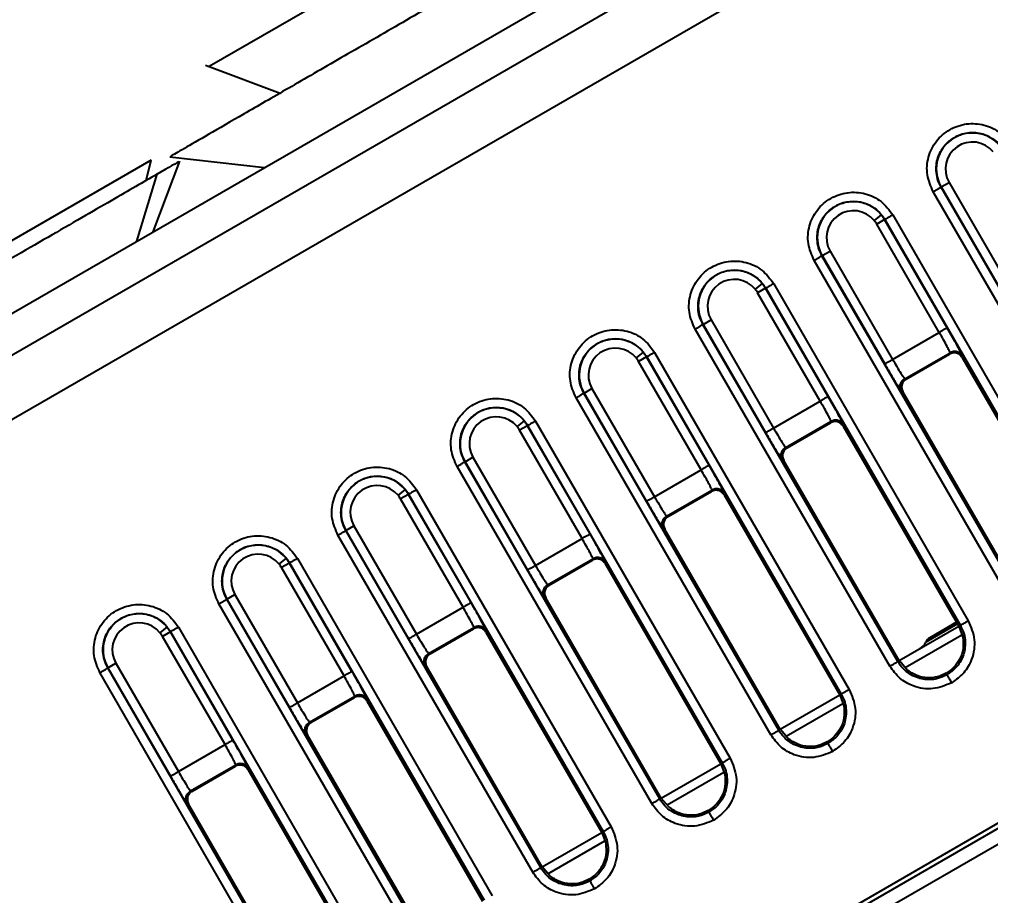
# Model space of a CAD drawing. Header units: millimetres. Extents: x 3916 to 10869, y 6515 to 11511.
# Drawn here: x 7016.14 to 7037.34, y 10257.44 to 10276.57 of the extents above; entities that cross this region are included whole.
import ezdxf

# ---------------------------------------------------------------- set-up
doc = ezdxf.new("R2010")
doc.units = ezdxf.units.MM
doc.header["$LTSCALE"] = 50
doc.header["$PDSIZE"] = -1
doc.linetypes.add('CENTERX2', pattern=[20.32, 12.7, -2.54, 2.54, -2.54])
doc.layers.add('CENTER_LINE', color=1, linetype='CENTERX2')
doc.layers.add('dim', color=4, linetype='Continuous', lineweight=18)
doc.styles.add('SLDTEXTSTYLE0', font='GULIM.TTC')
doc.dimstyles.new('ISO-25', dxfattribs={"dimtxt": 2.5, "dimasz": 2.5, "dimexe": 1.25, "dimexo": 0.625, "dimtad": 1, "dimtxsty": 'SLDTEXTSTYLE0', "dimcen": 2.5, "dimadec": 0, "dimazin": 0, "dimtfac": 1, "dimtmove": 0, "dimatfit": 3, "dimfxl": 0, "dimarcsym": 0})

# ---------------------------------------------------------------- blocks, each defined once
blk = doc.blocks.new('*D25')
at = {"layer": 'Defpoints', "color": 0}
for p in [(7076.309, 10374.327), (7037.279, 8872.803), (6982.133, 8777.288), (6894.787, 8441.677), (7076.309, 7240.741)]:
    blk.add_point(p, dxfattribs=at)
at = {"layer": 'dim', "color": 0, "lineweight": -2, "ltscale": 2}
blk.add_line((6975.883, 8766.463), (6798.441, 8459.124), dxfattribs=at)
blk.add_arc((7076.309, 8940.406), 530.736, 245.39976, 264.60024, dxfattribs=at)
at = {"layer": 'dim', "color": 0}
for points in [[(6859.194, 8465.247), (6851.55, 8450.437), (6810.941, 8480.775)], [(7025.972, 8403.701), (7026.757, 8420.349), (7076.309, 8409.669)]]:
    blk.add_solid(points, dxfattribs=at)
at = {"layer": 'dim', "color": 0, "insert": (6949.006, 8465.304), "char_height": 50, "attachment_point": 5, "rotation": 345, "style": 'SLDTEXTSTYLE0'}
blk.add_mtext('30%%d', dxfattribs=at)
blk = doc.blocks.new('*D36')
at = {"layer": 'Defpoints', "color": 0}
for p in [(6767.678, 10266.529), (7009.706, 10266.529), (7076.309, 9545.787)]:
    blk.add_point(p, dxfattribs=at)
at = {"layer": 'dim', "color": 0, "lineweight": -2, "ltscale": 2}
for p, q in [((6997.206, 10266.529), (6742.678, 10266.529)), ((6767.678, 9595.787), (6767.678, 10216.529)), ((7063.809, 9545.787), (6742.678, 9545.787))]:
    blk.add_line(p, q, dxfattribs=at)
at = {"layer": 'dim', "color": 0}
for points in [[(6776.012, 10216.529), (6759.345, 10216.529), (6767.678, 10266.529)], [(6759.345, 9595.787), (6776.012, 9595.787), (6767.678, 9545.787)]]:
    blk.add_solid(points, dxfattribs=at)
at = {"layer": 'dim', "color": 0, "insert": (6725.428, 9906.158), "char_height": 50, "attachment_point": 5, "rotation": 90, "style": 'SLDTEXTSTYLE0'}
blk.add_mtext('720,74', dxfattribs=at)
blk = doc.blocks.new('*D38')
at = {"layer": 'Defpoints', "color": 0}
for p in [(6978.468, 10706.054), (7076.309, 10374.327), (6982.133, 10314.286), (7037.279, 10218.771), (7076.309, 7240.741)]:
    blk.add_point(p, dxfattribs=at)
at = {"layer": 'dim', "color": 0, "lineweight": -2, "ltscale": 2}
for p, q in [((7076.309, 10386.827), (7076.309, 10739.614)), ((6975.883, 10325.111), (6782.087, 10660.777))]:
    blk.add_line(p, q, dxfattribs=at)
blk.add_arc((7076.309, 10151.168), 563.445, 95.08608, 114.91392, dxfattribs=at)
at = {"layer": 'dim', "color": 0}
for points in [[(7026.728, 10704.07), (7025.989, 10720.72), (7076.309, 10714.614)], [(6835.112, 10669.575), (6842.797, 10654.786), (6794.587, 10639.126)]]:
    blk.add_solid(points, dxfattribs=at)
at = {"layer": 'dim', "color": 0, "insert": (6920.417, 10732.965), "char_height": 50, "attachment_point": 5, "rotation": 15, "style": 'SLDTEXTSTYLE0'}
blk.add_mtext('30%%d', dxfattribs=at)
blk = doc.blocks.new('*D39')
at = {"layer": 'Defpoints', "color": 0}
for p in [(7142.913, 10504.327), (7142.913, 10266.529), (7076.309, 9817.851)]:
    blk.add_point(p, dxfattribs=at)
at = {"layer": 'dim', "color": 0, "lineweight": -2, "ltscale": 2}
for p, q in [((7076.309, 9830.351), (7076.309, 10529.327)), ((7142.913, 10279.029), (7142.913, 10529.327)), ((7026.309, 10504.327), (6976.309, 10504.327)), ((7076.309, 10504.327), (7142.913, 10504.327)), ((7192.913, 10504.327), (7399.013, 10504.327))]:
    blk.add_line(p, q, dxfattribs=at)
at = {"layer": 'dim', "color": 0}
for points in [[(7026.309, 10495.994), (7026.309, 10512.66), (7076.309, 10504.327)], [(7192.913, 10512.66), (7192.913, 10495.994), (7142.913, 10504.327)]]:
    blk.add_solid(points, dxfattribs=at)
at = {"layer": 'dim', "color": 0, "insert": (7320.963, 10546.577), "char_height": 50, "attachment_point": 5, "style": 'SLDTEXTSTYLE0'}
blk.add_mtext('66,6', dxfattribs=at)
blk = doc.blocks.new('*D40')
at = {"layer": 'Defpoints', "color": 0}
for p in [(7076.309, 10504.327), (7009.706, 10266.529), (7076.309, 9776.781)]:
    blk.add_point(p, dxfattribs=at)
at = {"layer": 'dim', "color": 0, "lineweight": -2, "ltscale": 2}
for p, q in [((7009.706, 10279.029), (7009.706, 10529.327)), ((7076.309, 9789.281), (7076.309, 10529.327)), ((7009.706, 10504.327), (6728.333, 10504.327)), ((6959.706, 10504.327), (6909.706, 10504.327)), ((7009.706, 10504.327), (7076.309, 10504.327)), ((7126.309, 10504.327), (7176.309, 10504.327))]:
    blk.add_line(p, q, dxfattribs=at)
at = {"layer": 'dim', "color": 0}
for points in [[(6959.706, 10495.994), (6959.706, 10512.66), (7009.706, 10504.327)], [(7126.309, 10512.66), (7126.309, 10495.994), (7076.309, 10504.327)]]:
    blk.add_solid(points, dxfattribs=at)
at = {"layer": 'dim', "color": 0, "insert": (6806.383, 10546.577), "char_height": 50, "attachment_point": 5, "style": 'SLDTEXTSTYLE0'}
blk.add_mtext('66,6', dxfattribs=at)

msp = doc.modelspace()

# ---------------------------------------------------------------- linework, layer by layer
at = {"color": 7, "linetype": 'Continuous', "lineweight": 25}
for p, q in [((6981.732, 10250.377), (7037.785, 10282.74)), ((6982.125, 10249.697), (7038.178, 10282.059)), ((7031.207, 10281.847), (7020.284, 10275.54)), ((6982.732, 10248.645), (7038.785, 10281.008)), ((7020.204, 10275.57), (7020.284, 10275.54)), ((7020.284, 10275.54), (7021.834, 10274.96)), ((7019.422, 10273.568), (7021.491, 10273.332)), ((7019.013, 10273.496), (7013.17, 10270.122)), ((7018.909, 10273.05), (7019.013, 10273.496)), ((7019.062, 10271.93), (7019.638, 10273.471)), ((7018.706, 10271.724), (7019.147, 10273.188)), ((7036.258, 10272.909), (7036.255, 10272.908)), ((7040.507, 10265.548), (7036.255, 10272.908)), ((7036.258, 10272.909), (7036.431, 10273.009)), ((7036.258, 10272.909), (7037.623, 10270.545)), ((7036.431, 10273.009), (7037.796, 10270.645)), ((7040.335, 10265.446), (7036.083, 10272.806)), ((7034.951, 10272.304), (7034.796, 10272.177)), ((7035.201, 10272.297), (7039.449, 10264.935)), ((7035.024, 10272.197), (7034.851, 10272.097)), ((7036.216, 10269.733), (7034.851, 10272.097)), ((7035.024, 10272.197), (7035.027, 10272.199)), ((7036.39, 10269.833), (7035.024, 10272.197)), ((7035.027, 10272.199), (7039.275, 10264.836)), ((7033.66, 10271.409), (7033.657, 10271.408)), ((7037.909, 10264.048), (7033.657, 10271.408)), ((7033.66, 10271.409), (7033.833, 10271.509)), ((7033.66, 10271.409), (7035.025, 10269.045)), ((7033.833, 10271.509), (7035.198, 10269.145)), ((7037.737, 10263.946), (7033.485, 10271.306)), ((7032.353, 10270.804), (7032.198, 10270.677)), ((7032.603, 10270.797), (7036.851, 10263.435)), ((7032.426, 10270.697), (7032.253, 10270.597)), ((7033.618, 10268.233), (7032.253, 10270.597)), ((7032.426, 10270.697), (7032.429, 10270.699)), ((7033.791, 10268.333), (7032.426, 10270.697)), ((7032.429, 10270.699), (7036.677, 10263.336)), ((7031.062, 10269.909), (7031.059, 10269.908)), ((7035.311, 10262.548), (7031.059, 10269.908)), ((7031.062, 10269.909), (7031.235, 10270.009)), ((7031.062, 10269.909), (7032.427, 10267.545)), ((7031.235, 10270.009), (7032.6, 10267.645)), ((7035.139, 10262.446), (7030.887, 10269.806)), ((7035.198, 10269.145), (7036.216, 10269.733)), ((7029.755, 10269.304), (7029.6, 10269.177)), ((7030.005, 10269.297), (7034.253, 10261.935)), ((7035.463, 10268.721), (7036.451, 10269.291)), ((7035.494, 10268.713), (7036.443, 10269.26)), ((7036.443, 10269.26), (7036.451, 10269.291)), ((7029.828, 10269.197), (7029.655, 10269.097)), ((7031.02, 10266.733), (7029.655, 10269.097)), ((7029.828, 10269.197), (7029.831, 10269.199)), ((7031.193, 10266.833), (7029.828, 10269.197)), ((7029.831, 10269.199), (7034.079, 10261.836)), ((7036.716, 10269.187), (7036.724, 10269.218)), ((7036.716, 10269.187), (7039.242, 10264.817)), ((7035.463, 10268.721), (7035.494, 10268.713)), ((7028.464, 10268.409), (7028.637, 10268.509)), ((7028.637, 10268.509), (7030.002, 10266.145)), ((7035.39, 10268.448), (7035.421, 10268.44)), ((7037.943, 10264.067), (7035.421, 10268.44)), ((7032.541, 10260.946), (7028.289, 10268.306)), ((7028.464, 10268.409), (7028.461, 10268.408)), ((7032.713, 10261.048), (7028.461, 10268.408)), ((7028.464, 10268.409), (7029.829, 10266.045)), ((7032.6, 10267.645), (7033.618, 10268.233)), ((7027.157, 10267.804), (7027.002, 10267.677)), ((7027.407, 10267.797), (7031.655, 10260.435)), ((7032.865, 10267.221), (7033.853, 10267.791)), ((7033.845, 10267.76), (7033.853, 10267.791)), ((7027.23, 10267.697), (7027.057, 10267.597)), ((7028.422, 10265.233), (7027.057, 10267.597)), ((7027.23, 10267.697), (7027.233, 10267.699)), ((7028.595, 10265.333), (7027.23, 10267.697)), ((7027.233, 10267.699), (7031.481, 10260.336)), ((7032.896, 10267.213), (7033.845, 10267.76)), ((7034.118, 10267.687), (7034.126, 10267.718)), ((7034.118, 10267.687), (7036.644, 10263.317)), ((7032.865, 10267.221), (7032.896, 10267.213)), ((7025.866, 10266.909), (7026.039, 10267.009)), ((7026.039, 10267.009), (7027.404, 10264.645)), ((7032.792, 10266.948), (7032.823, 10266.94)), ((7035.345, 10262.567), (7032.823, 10266.94)), ((7029.943, 10259.446), (7025.691, 10266.806)), ((7025.866, 10266.909), (7025.863, 10266.908)), ((7030.115, 10259.548), (7025.863, 10266.908)), ((7025.866, 10266.909), (7027.231, 10264.545)), ((7030.002, 10266.145), (7031.02, 10266.733)), ((7024.558, 10266.304), (7024.404, 10266.177)), ((7024.809, 10266.297), (7029.057, 10258.935)), ((7030.267, 10265.721), (7031.255, 10266.291)), ((7031.246, 10266.26), (7031.255, 10266.291)), ((7024.632, 10266.197), (7024.459, 10266.097)), ((7025.824, 10263.733), (7024.459, 10266.097)), ((7024.632, 10266.197), (7024.635, 10266.199)), ((7025.997, 10263.833), (7024.632, 10266.197)), ((7024.635, 10266.199), (7028.883, 10258.836)), ((7030.298, 10265.713), (7031.246, 10266.26)), ((7031.52, 10266.187), (7031.528, 10266.218)), ((7031.52, 10266.187), (7034.045, 10261.817)), ((7030.267, 10265.721), (7030.298, 10265.713)), ((7023.268, 10265.409), (7023.441, 10265.509)), ((7023.441, 10265.509), (7024.806, 10263.145)), ((7030.194, 10265.448), (7030.225, 10265.44)), ((7027.344, 10257.946), (7023.093, 10265.306)), ((7023.268, 10265.409), (7023.265, 10265.408)), ((7027.517, 10258.048), (7023.265, 10265.408)), ((7023.268, 10265.409), (7024.633, 10263.045)), ((7027.404, 10264.645), (7028.422, 10265.233)), ((7032.747, 10261.067), (7030.225, 10265.44)), ((7047.986, 10265.072), (7022.002, 10250.071)), ((7048.035, 10264.986), (7022.054, 10249.986)), ((7048.185, 10264.727), (6992.132, 10232.364)), ((7021.96, 10264.804), (7021.806, 10264.677)), ((7022.034, 10264.697), (7021.861, 10264.597)), ((7023.226, 10262.233), (7021.861, 10264.597)), ((7022.034, 10264.697), (7022.037, 10264.699)), ((7023.399, 10262.333), (7022.034, 10264.697)), ((7022.037, 10264.699), (7026.285, 10257.336)), ((7022.211, 10264.797), (7026.459, 10257.435)), ((7027.669, 10264.221), (7028.657, 10264.791)), ((7027.7, 10264.213), (7028.648, 10264.76)), ((7028.648, 10264.76), (7028.657, 10264.791)), ((7028.922, 10264.687), (7028.93, 10264.718)), ((7028.922, 10264.687), (7031.447, 10260.317)), ((7027.669, 10264.221), (7027.7, 10264.213)), ((7020.669, 10263.909), (7020.843, 10264.009)), ((7020.843, 10264.009), (7022.208, 10261.645)), ((7024.746, 10256.446), (7020.495, 10263.806)), ((7020.669, 10263.909), (7020.667, 10263.908)), ((7024.919, 10256.548), (7020.667, 10263.908)), ((7020.669, 10263.909), (7022.035, 10261.545)), ((7027.596, 10263.948), (7027.627, 10263.94)), ((7030.149, 10259.567), (7027.627, 10263.94)), ((7024.806, 10263.145), (7025.824, 10263.733)), ((7036.613, 10263.369), (7035.926, 10262.972)), ((7036.593, 10263.404), (7036.01, 10263.067)), ((7036.644, 10263.317), (7036.677, 10263.336)), ((7019.362, 10263.304), (7019.208, 10263.177)), ((7019.436, 10263.197), (7019.263, 10263.097)), ((7019.436, 10263.197), (7019.438, 10263.199)), ((7020.801, 10260.833), (7019.436, 10263.197)), ((7019.438, 10263.199), (7023.687, 10255.836)), ((7019.613, 10263.297), (7023.861, 10255.935)), ((7025.071, 10262.721), (7026.059, 10263.291)), ((7025.102, 10262.713), (7026.05, 10263.26)), ((7026.05, 10263.26), (7026.059, 10263.291)), ((7026.323, 10263.187), (7026.332, 10263.218)), ((7026.323, 10263.187), (7028.849, 10258.817)), ((7035.345, 10262.567), (7036.644, 10263.317)), ((7035.471, 10262.415), (7036.712, 10263.132)), ((7036.644, 10263.317), (7036.731, 10263.079)), ((7020.628, 10260.733), (7019.263, 10263.097)), ((7025.071, 10262.721), (7025.102, 10262.713)), ((7018.071, 10262.409), (7018.245, 10262.509)), ((7018.245, 10262.509), (7019.61, 10260.145)), ((7035.311, 10262.548), (7035.345, 10262.567)), ((7035.507, 10262.372), (7035.345, 10262.567)), ((7022.148, 10254.946), (7017.897, 10262.306)), ((7018.071, 10262.409), (7018.069, 10262.408)), ((7022.321, 10255.048), (7018.069, 10262.408)), ((7018.071, 10262.409), (7019.437, 10260.045)), ((7024.998, 10262.448), (7025.029, 10262.44)), ((7027.55, 10258.067), (7025.029, 10262.44)), ((7036.369, 10262.292), (7036.388, 10262.259)), ((7022.208, 10261.645), (7023.226, 10262.233)), ((7022.473, 10261.221), (7023.46, 10261.791)), ((7022.504, 10261.213), (7023.452, 10261.76)), ((7023.452, 10261.76), (7023.46, 10261.791)), ((7023.725, 10261.687), (7023.734, 10261.718)), ((7023.725, 10261.687), (7026.251, 10257.317)), ((7032.747, 10261.067), (7034.045, 10261.817)), ((7032.873, 10260.915), (7034.114, 10261.632)), ((7034.045, 10261.817), (7034.079, 10261.836)), ((7034.045, 10261.817), (7034.133, 10261.579)), ((7022.473, 10261.221), (7022.504, 10261.213)), ((7032.713, 10261.048), (7032.747, 10261.067)), ((7032.909, 10260.872), (7032.747, 10261.067)), ((7022.4, 10260.948), (7022.431, 10260.94)), ((7024.952, 10256.567), (7022.431, 10260.94)), ((7033.771, 10260.792), (7033.79, 10260.759)), ((7019.61, 10260.145), (7020.628, 10260.733)), ((7019.875, 10259.721), (7020.862, 10260.291)), ((7019.906, 10259.713), (7020.854, 10260.26)), ((7020.854, 10260.26), (7020.862, 10260.291)), ((7021.127, 10260.187), (7021.136, 10260.218)), ((7021.127, 10260.187), (7023.653, 10255.817)), ((7030.149, 10259.567), (7031.447, 10260.317)), ((7031.447, 10260.317), (7031.481, 10260.336)), ((7031.447, 10260.317), (7031.535, 10260.079)), ((7030.275, 10259.415), (7031.516, 10260.132)), ((7019.875, 10259.721), (7019.906, 10259.713)), ((7030.115, 10259.548), (7030.149, 10259.567)), ((7030.311, 10259.372), (7030.149, 10259.567)), ((7019.802, 10259.448), (7019.832, 10259.44)), ((7022.354, 10255.067), (7019.832, 10259.44)), ((7031.173, 10259.292), (7031.192, 10259.259)), ((7027.55, 10258.067), (7028.849, 10258.817)), ((7028.849, 10258.817), (7028.883, 10258.836)), ((7028.849, 10258.817), (7028.937, 10258.579)), ((7027.677, 10257.915), (7028.918, 10258.632)), ((7027.517, 10258.048), (7027.55, 10258.067)), ((7027.712, 10257.872), (7027.55, 10258.067)), ((7028.575, 10257.792), (7028.594, 10257.759))]:
    msp.add_line(p, q, dxfattribs=at)
for centre, radius, start, end in [((7036.94, 10273.303), 0.788, 39.4177, 129.3434), ((7036.94, 10273.303), 0.788, 129.3434, 210), ((7036.94, 10273.303), 0.588, 39.4177, 210), ((7034.342, 10271.803), 0.788, 39.4177, 129.3434), ((7034.342, 10271.803), 0.788, 129.3434, 210), ((7034.342, 10271.803), 0.588, 39.4177, 210), ((7034.342, 10271.803), 0.788, 30, 39.4177), ((7034.342, 10271.803), 0.588, 30, 39.4177), ((7031.744, 10270.303), 0.788, 39.4177, 129.3434), ((7031.744, 10270.303), 0.788, 129.3434, 210), ((7031.744, 10270.303), 0.588, 39.4177, 210), ((7031.744, 10270.303), 0.788, 30, 39.4177), ((7031.744, 10270.303), 0.588, 30, 39.4177), ((7029.146, 10268.803), 0.788, 39.4177, 129.3434), ((7029.146, 10268.803), 0.788, 129.3434, 210), ((7029.146, 10268.803), 0.588, 39.4177, 210), ((7029.146, 10268.803), 0.788, 30, 39.4177), ((7029.146, 10268.803), 0.588, 30, 39.4177), ((7026.548, 10267.303), 0.788, 39.4177, 129.3434), ((7026.548, 10267.303), 0.788, 129.3434, 210), ((7026.548, 10267.303), 0.588, 39.4177, 210), ((7026.548, 10267.303), 0.788, 30, 39.4177), ((7026.548, 10267.303), 0.588, 30, 39.4177), ((7023.95, 10265.803), 0.788, 39.4177, 129.3434), ((7023.95, 10265.803), 0.788, 129.3434, 210), ((7023.95, 10265.803), 0.588, 39.4177, 210), ((7023.95, 10265.803), 0.788, 30, 39.4177), ((7023.95, 10265.803), 0.588, 30, 39.4177), ((7021.352, 10264.303), 0.788, 39.4177, 129.3434), ((7021.352, 10264.303), 0.788, 129.3434, 210), ((7021.352, 10264.303), 0.588, 39.4177, 210), ((7021.352, 10264.303), 0.588, 30, 39.4177), ((7021.352, 10264.303), 0.788, 30, 39.4177), ((7018.754, 10262.803), 0.788, 39.4177, 129.3434), ((7018.754, 10262.803), 0.788, 129.3434, 210), ((7018.754, 10262.803), 0.588, 39.4177, 210), ((7018.754, 10262.803), 0.588, 30, 39.4177), ((7018.754, 10262.803), 0.788, 30, 39.4177), ((7035.65, 10263.09), 0.3, 300, 336.8699), ((7036.11, 10262.894), 0.2, 120, 156.8699)]:
    msp.add_arc(centre, radius, start, end, dxfattribs=at)
for points, knots in [([(7029.722, 10279.514), (7029.309, 10279.276), (7028.485, 10278.8), (7027.133, 10278.02), (7025.761, 10277.228), (7024.411, 10276.448), (7023.138, 10275.713), (7021.989, 10275.05), (7021.009, 10274.484), (7020.233, 10274.036), (7019.706, 10273.732), (7019.436, 10273.576), (7019.45, 10273.584), (7019.456, 10273.587)], [0, 0, 0, 0, 0.094818, 0.189635, 0.284453, 0.379271, 0.474089, 0.568906, 0.663724, 0.758542, 0.853359, 0.948177, 1, 1, 1, 1]), ([(7036.083, 10272.806), (7036.031, 10272.926), (7035.927, 10273.166), (7035.961, 10273.566), (7036.134, 10273.921), (7036.433, 10274.182), (7036.809, 10274.31), (7037.203, 10274.283), (7037.566, 10274.112), (7037.721, 10273.902), (7037.799, 10273.797)], [0, 0, 0, 0, 0.125054, 0.250045, 0.375039, 0.500033, 0.625026, 0.750018, 0.875009, 1, 1, 1, 1]), ([(7036.255, 10272.908), (7036.227, 10272.965), (7036.173, 10273.077), (7036.145, 10273.258), (7036.153, 10273.428), (7036.207, 10273.627), (7036.328, 10273.828), (7036.531, 10273.995), (7036.777, 10274.093), (7037.017, 10274.102), (7037.22, 10274.05), (7037.374, 10273.972), (7037.519, 10273.856), (7037.589, 10273.752), (7037.625, 10273.699)], [0, 0, 0, 0, 0.077175, 0.150034, 0.218572, 0.282785, 0.397749, 0.495555, 0.596373, 0.71381, 0.779074, 0.84853, 0.922174, 1, 1, 1, 1]), ([(7019.577, 10273.436), (7019.596, 10273.447), (7019.682, 10273.497), (7019.383, 10273.324), (7019.147, 10273.188)], [0, 0, 0, 0, 0.214602, 1, 1, 1, 1]), ([(7019.147, 10273.188), (7018.842, 10273.012), (7018.233, 10272.66), (7016.783, 10271.823), (7015.179, 10270.897), (7013.694, 10270.039), (7012.736, 10269.487), (7012.489, 10269.344), (7012.481, 10269.339)], [0, 0, 0, 0, 0.198615, 0.39723, 0.595845, 0.79446, 0.993075, 1, 1, 1, 1]), ([(7033.485, 10271.306), (7033.433, 10271.426), (7033.329, 10271.666), (7033.363, 10272.066), (7033.536, 10272.421), (7033.835, 10272.682), (7034.211, 10272.81), (7034.605, 10272.783), (7034.968, 10272.612), (7035.123, 10272.402), (7035.201, 10272.297)], [0, 0, 0, 0, 0.125054, 0.250045, 0.375039, 0.500033, 0.625026, 0.750018, 0.875009, 1, 1, 1, 1]), ([(7033.657, 10271.408), (7033.629, 10271.465), (7033.575, 10271.577), (7033.547, 10271.758), (7033.555, 10271.928), (7033.609, 10272.127), (7033.73, 10272.328), (7033.933, 10272.495), (7034.179, 10272.593), (7034.419, 10272.602), (7034.622, 10272.55), (7034.776, 10272.472), (7034.921, 10272.356), (7034.991, 10272.252), (7035.027, 10272.199)], [0, 0, 0, 0, 0.077175, 0.150034, 0.218572, 0.282785, 0.397749, 0.495555, 0.596373, 0.71381, 0.779074, 0.84853, 0.922174, 1, 1, 1, 1]), ([(7030.887, 10269.806), (7030.835, 10269.926), (7030.731, 10270.166), (7030.765, 10270.566), (7030.938, 10270.921), (7031.237, 10271.182), (7031.613, 10271.31), (7032.007, 10271.283), (7032.37, 10271.112), (7032.525, 10270.902), (7032.603, 10270.797)], [0, 0, 0, 0, 0.125054, 0.250045, 0.375039, 0.500033, 0.625026, 0.750018, 0.875009, 1, 1, 1, 1]), ([(7031.059, 10269.908), (7031.031, 10269.965), (7030.977, 10270.077), (7030.948, 10270.258), (7030.957, 10270.428), (7031.011, 10270.627), (7031.132, 10270.828), (7031.335, 10270.995), (7031.581, 10271.093), (7031.821, 10271.102), (7032.023, 10271.05), (7032.178, 10270.972), (7032.322, 10270.856), (7032.393, 10270.752), (7032.429, 10270.699)], [0, 0, 0, 0, 0.077175, 0.150034, 0.218572, 0.282785, 0.397749, 0.495555, 0.596373, 0.71381, 0.779074, 0.84853, 0.922174, 1, 1, 1, 1]), ([(7028.289, 10268.306), (7028.237, 10268.426), (7028.133, 10268.666), (7028.167, 10269.066), (7028.34, 10269.421), (7028.639, 10269.682), (7029.015, 10269.81), (7029.408, 10269.783), (7029.772, 10269.612), (7029.927, 10269.402), (7030.005, 10269.297)], [0, 0, 0, 0, 0.125054, 0.250045, 0.375039, 0.500033, 0.625026, 0.750018, 0.875009, 1, 1, 1, 1]), ([(7036.451, 10269.291), (7036.45, 10269.295), (7036.449, 10269.302), (7036.429, 10269.346), (7036.387, 10269.428), (7036.311, 10269.567), (7036.247, 10269.679), (7036.216, 10269.733)], [0, 0, 0, 0, 0.152536, 0.286985, 0.500797, 0.757323, 1, 1, 1, 1]), ([(7036.724, 10269.218), (7036.718, 10269.233), (7036.708, 10269.262), (7036.619, 10269.427), (7036.508, 10269.626), (7036.429, 10269.764), (7036.39, 10269.833)], [0, 0, 0, 0, 0.280479, 0.559642, 0.779739, 1, 1, 1, 1]), ([(7028.461, 10268.408), (7028.433, 10268.465), (7028.379, 10268.577), (7028.35, 10268.758), (7028.359, 10268.928), (7028.413, 10269.127), (7028.534, 10269.328), (7028.736, 10269.495), (7028.983, 10269.593), (7029.222, 10269.602), (7029.425, 10269.55), (7029.58, 10269.472), (7029.724, 10269.356), (7029.795, 10269.252), (7029.831, 10269.199)], [0, 0, 0, 0, 0.077175, 0.150034, 0.218572, 0.282785, 0.397749, 0.495555, 0.596373, 0.71381, 0.779074, 0.84853, 0.922174, 1, 1, 1, 1]), ([(7036.716, 10269.187), (7036.7, 10269.208), (7036.668, 10269.251), (7036.595, 10269.285), (7036.515, 10269.292), (7036.467, 10269.271), (7036.443, 10269.26)], [0, 0, 0, 0, 0.250995, 0.500158, 0.751744, 1, 1, 1, 1]), ([(7035.198, 10269.145), (7035.23, 10269.091), (7035.294, 10268.98), (7035.377, 10268.845), (7035.427, 10268.767), (7035.455, 10268.728), (7035.46, 10268.723), (7035.463, 10268.721)], [0, 0, 0, 0, 0.242656, 0.499203, 0.712981, 0.847438, 1, 1, 1, 1]), ([(7035.025, 10269.045), (7035.076, 10268.957), (7035.178, 10268.783), (7035.296, 10268.588), (7035.37, 10268.471), (7035.384, 10268.455), (7035.39, 10268.448)], [0, 0, 0, 0, 0.280483, 0.559648, 0.779743, 1, 1, 1, 1]), ([(7035.494, 10268.713), (7035.473, 10268.697), (7035.431, 10268.666), (7035.397, 10268.593), (7035.39, 10268.512), (7035.41, 10268.464), (7035.421, 10268.44)], [0, 0, 0, 0, 0.248257, 0.499844, 0.749006, 1, 1, 1, 1]), ([(7025.691, 10266.806), (7025.639, 10266.926), (7025.535, 10267.166), (7025.568, 10267.566), (7025.742, 10267.921), (7026.041, 10268.182), (7026.417, 10268.31), (7026.81, 10268.283), (7027.174, 10268.112), (7027.329, 10267.902), (7027.407, 10267.797)], [0, 0, 0, 0, 0.125054, 0.250045, 0.375039, 0.500033, 0.625026, 0.750018, 0.875009, 1, 1, 1, 1]), ([(7033.853, 10267.791), (7033.852, 10267.795), (7033.851, 10267.802), (7033.831, 10267.846), (7033.789, 10267.928), (7033.713, 10268.067), (7033.649, 10268.179), (7033.618, 10268.233)], [0, 0, 0, 0, 0.1525361, 0.2869848, 0.5007968, 0.7573235, 1, 1, 1, 1]), ([(7034.126, 10267.718), (7034.12, 10267.733), (7034.109, 10267.762), (7034.021, 10267.927), (7033.91, 10268.126), (7033.831, 10268.264), (7033.791, 10268.333)], [0, 0, 0, 0, 0.280479, 0.559642, 0.779739, 1, 1, 1, 1]), ([(7025.863, 10266.908), (7025.835, 10266.965), (7025.78, 10267.077), (7025.752, 10267.258), (7025.761, 10267.428), (7025.815, 10267.627), (7025.936, 10267.828), (7026.138, 10267.995), (7026.385, 10268.093), (7026.624, 10268.102), (7026.827, 10268.05), (7026.982, 10267.972), (7027.126, 10267.856), (7027.197, 10267.752), (7027.233, 10267.699)], [0, 0, 0, 0, 0.077175, 0.150034, 0.218572, 0.282785, 0.397749, 0.495555, 0.596373, 0.71381, 0.779074, 0.84853, 0.922174, 1, 1, 1, 1]), ([(7034.118, 10267.687), (7034.102, 10267.708), (7034.07, 10267.751), (7033.997, 10267.785), (7033.917, 10267.792), (7033.869, 10267.771), (7033.845, 10267.76)], [0, 0, 0, 0, 0.250995, 0.500158, 0.751744, 1, 1, 1, 1]), ([(7032.6, 10267.645), (7032.632, 10267.591), (7032.696, 10267.48), (7032.779, 10267.345), (7032.829, 10267.267), (7032.857, 10267.228), (7032.862, 10267.223), (7032.865, 10267.221)], [0, 0, 0, 0, 0.242656, 0.499203, 0.712981, 0.847438, 1, 1, 1, 1]), ([(7032.427, 10267.545), (7032.478, 10267.457), (7032.579, 10267.283), (7032.698, 10267.088), (7032.772, 10266.971), (7032.785, 10266.955), (7032.792, 10266.948)], [0, 0, 0, 0, 0.280483, 0.559648, 0.779743, 1, 1, 1, 1]), ([(7032.896, 10267.213), (7032.875, 10267.197), (7032.833, 10267.166), (7032.798, 10267.093), (7032.792, 10267.012), (7032.812, 10266.964), (7032.823, 10266.94)], [0, 0, 0, 0, 0.248257, 0.499844, 0.749006, 1, 1, 1, 1]), ([(7023.093, 10265.306), (7023.041, 10265.426), (7022.937, 10265.666), (7022.97, 10266.066), (7023.144, 10266.421), (7023.442, 10266.682), (7023.818, 10266.81), (7024.212, 10266.783), (7024.576, 10266.612), (7024.731, 10266.402), (7024.809, 10266.297)], [0, 0, 0, 0, 0.125054, 0.250045, 0.375039, 0.500033, 0.625026, 0.750018, 0.875009, 1, 1, 1, 1]), ([(7031.255, 10266.291), (7031.254, 10266.295), (7031.253, 10266.302), (7031.233, 10266.346), (7031.191, 10266.428), (7031.115, 10266.567), (7031.051, 10266.678), (7031.02, 10266.733)], [0, 0, 0, 0, 0.153117, 0.287763, 0.500818, 0.757068, 1, 1, 1, 1]), ([(7031.528, 10266.218), (7031.522, 10266.233), (7031.511, 10266.262), (7031.423, 10266.427), (7031.312, 10266.626), (7031.233, 10266.764), (7031.193, 10266.833)], [0, 0, 0, 0, 0.280479, 0.559642, 0.779739, 1, 1, 1, 1]), ([(7023.265, 10265.408), (7023.237, 10265.465), (7023.182, 10265.577), (7023.154, 10265.758), (7023.163, 10265.928), (7023.217, 10266.127), (7023.338, 10266.328), (7023.54, 10266.495), (7023.787, 10266.593), (7024.026, 10266.602), (7024.229, 10266.55), (7024.384, 10266.472), (7024.528, 10266.356), (7024.599, 10266.252), (7024.635, 10266.199)], [0, 0, 0, 0, 0.077175, 0.150034, 0.218572, 0.282785, 0.397749, 0.495555, 0.596373, 0.71381, 0.779074, 0.84853, 0.922174, 1, 1, 1, 1]), ([(7030.002, 10266.145), (7030.033, 10266.091), (7030.098, 10265.98), (7030.18, 10265.845), (7030.231, 10265.767), (7030.258, 10265.728), (7030.264, 10265.723), (7030.267, 10265.721)], [0, 0, 0, 0, 0.242656, 0.499203, 0.712981, 0.847438, 1, 1, 1, 1]), ([(7031.52, 10266.187), (7031.504, 10266.208), (7031.472, 10266.251), (7031.399, 10266.285), (7031.319, 10266.292), (7031.27, 10266.271), (7031.246, 10266.26)], [0, 0, 0, 0, 0.250995, 0.500158, 0.751744, 1, 1, 1, 1]), ([(7029.829, 10266.045), (7029.88, 10265.957), (7029.981, 10265.783), (7030.1, 10265.588), (7030.174, 10265.471), (7030.187, 10265.455), (7030.194, 10265.448)], [0, 0, 0, 0, 0.280483, 0.559648, 0.779743, 1, 1, 1, 1]), ([(7030.298, 10265.713), (7030.277, 10265.697), (7030.235, 10265.666), (7030.2, 10265.593), (7030.193, 10265.512), (7030.214, 10265.464), (7030.225, 10265.44)], [0, 0, 0, 0, 0.248257, 0.499844, 0.749006, 1, 1, 1, 1]), ([(7020.495, 10263.806), (7020.443, 10263.926), (7020.339, 10264.166), (7020.372, 10264.566), (7020.546, 10264.921), (7020.844, 10265.182), (7021.22, 10265.31), (7021.614, 10265.283), (7021.977, 10265.112), (7022.133, 10264.902), (7022.211, 10264.797)], [0, 0, 0, 0, 0.125054, 0.250045, 0.375039, 0.500033, 0.625026, 0.750018, 0.875009, 1, 1, 1, 1]), ([(7028.657, 10264.791), (7028.656, 10264.795), (7028.655, 10264.802), (7028.635, 10264.846), (7028.593, 10264.928), (7028.517, 10265.067), (7028.453, 10265.179), (7028.422, 10265.233)], [0, 0, 0, 0, 0.152536, 0.286985, 0.500797, 0.757323, 1, 1, 1, 1]), ([(7028.93, 10264.718), (7028.924, 10264.733), (7028.913, 10264.762), (7028.825, 10264.927), (7028.714, 10265.126), (7028.635, 10265.264), (7028.595, 10265.333)], [0, 0, 0, 0, 0.280479, 0.559642, 0.779739, 1, 1, 1, 1]), ([(7020.667, 10263.908), (7020.639, 10263.965), (7020.584, 10264.077), (7020.556, 10264.258), (7020.565, 10264.428), (7020.618, 10264.627), (7020.74, 10264.828), (7020.942, 10264.995), (7021.188, 10265.093), (7021.428, 10265.102), (7021.631, 10265.05), (7021.786, 10264.972), (7021.93, 10264.856), (7022, 10264.752), (7022.037, 10264.699)], [0, 0, 0, 0, 0.077175, 0.150034, 0.218572, 0.282785, 0.397749, 0.495555, 0.596373, 0.71381, 0.779074, 0.84853, 0.922174, 1, 1, 1, 1]), ([(7027.404, 10264.645), (7027.435, 10264.591), (7027.5, 10264.48), (7027.582, 10264.345), (7027.633, 10264.267), (7027.66, 10264.228), (7027.666, 10264.223), (7027.669, 10264.221)], [0, 0, 0, 0, 0.2426561, 0.4992033, 0.7129812, 0.8474384, 1, 1, 1, 1]), ([(7028.922, 10264.687), (7028.906, 10264.708), (7028.874, 10264.751), (7028.801, 10264.785), (7028.721, 10264.792), (7028.672, 10264.771), (7028.648, 10264.76)], [0, 0, 0, 0, 0.250995, 0.500158, 0.751744, 1, 1, 1, 1]), ([(7027.231, 10264.545), (7027.282, 10264.457), (7027.383, 10264.283), (7027.501, 10264.088), (7027.576, 10263.971), (7027.589, 10263.955), (7027.596, 10263.948)], [0, 0, 0, 0, 0.280483, 0.559648, 0.779743, 1, 1, 1, 1]), ([(7027.7, 10264.213), (7027.679, 10264.197), (7027.637, 10264.166), (7027.602, 10264.093), (7027.595, 10264.012), (7027.616, 10263.964), (7027.627, 10263.94)], [0, 0, 0, 0, 0.248257, 0.499844, 0.749006, 1, 1, 1, 1]), ([(7017.897, 10262.306), (7017.845, 10262.426), (7017.741, 10262.666), (7017.774, 10263.066), (7017.948, 10263.421), (7018.246, 10263.682), (7018.622, 10263.81), (7019.016, 10263.783), (7019.379, 10263.612), (7019.535, 10263.402), (7019.613, 10263.297)], [0, 0, 0, 0, 0.125054, 0.250045, 0.375039, 0.500033, 0.625026, 0.750018, 0.875009, 1, 1, 1, 1]), ([(7026.332, 10263.218), (7026.326, 10263.233), (7026.315, 10263.262), (7026.227, 10263.427), (7026.116, 10263.626), (7026.037, 10263.764), (7025.997, 10263.833)], [0, 0, 0, 0, 0.280479, 0.559642, 0.779739, 1, 1, 1, 1]), ([(7018.069, 10262.408), (7018.041, 10262.465), (7017.986, 10262.577), (7017.958, 10262.758), (7017.967, 10262.928), (7018.02, 10263.127), (7018.142, 10263.328), (7018.344, 10263.495), (7018.59, 10263.593), (7018.83, 10263.602), (7019.033, 10263.55), (7019.188, 10263.472), (7019.332, 10263.356), (7019.402, 10263.252), (7019.438, 10263.199)], [0, 0, 0, 0, 0.077175, 0.150034, 0.218572, 0.282785, 0.397749, 0.495555, 0.596373, 0.71381, 0.779074, 0.84853, 0.922174, 1, 1, 1, 1]), ([(7026.059, 10263.291), (7026.058, 10263.295), (7026.057, 10263.302), (7026.037, 10263.346), (7025.995, 10263.428), (7025.919, 10263.567), (7025.855, 10263.679), (7025.824, 10263.733)], [0, 0, 0, 0, 0.152536, 0.286985, 0.500797, 0.757323, 1, 1, 1, 1]), ([(7036.677, 10263.336), (7036.705, 10263.279), (7036.76, 10263.167), (7036.788, 10262.986), (7036.778, 10262.814), (7036.723, 10262.615), (7036.602, 10262.41), (7036.456, 10262.307), (7036.388, 10262.259)], [0, 0, 0, 0, 0.15501, 0.30151, 0.439495, 0.568963, 0.801355, 1, 1, 1, 1]), ([(7036.851, 10263.435), (7036.908, 10263.3), (7037.02, 10263.03), (7036.953, 10262.616), (7036.768, 10262.285), (7036.582, 10262.151), (7036.489, 10262.084)], [0, 0, 0, 0, 0.2796323, 0.5592477, 0.7796225, 1, 1, 1, 1]), ([(7024.806, 10263.145), (7024.837, 10263.091), (7024.902, 10262.98), (7024.984, 10262.845), (7025.035, 10262.767), (7025.062, 10262.728), (7025.068, 10262.723), (7025.071, 10262.721)], [0, 0, 0, 0, 0.242656, 0.499203, 0.712981, 0.847438, 1, 1, 1, 1]), ([(7026.323, 10263.187), (7026.308, 10263.208), (7026.276, 10263.251), (7026.203, 10263.285), (7026.123, 10263.292), (7026.074, 10263.271), (7026.05, 10263.26)], [0, 0, 0, 0, 0.250995, 0.500158, 0.751744, 1, 1, 1, 1]), ([(7024.633, 10263.045), (7024.684, 10262.957), (7024.785, 10262.783), (7024.903, 10262.588), (7024.978, 10262.471), (7024.991, 10262.455), (7024.998, 10262.448)], [0, 0, 0, 0, 0.280483, 0.559648, 0.779743, 1, 1, 1, 1]), ([(7036.731, 10263.079), (7036.739, 10262.993), (7036.753, 10262.828), (7036.672, 10262.597), (7036.543, 10262.412), (7036.426, 10262.331), (7036.369, 10262.292)], [0, 0, 0, 0, 0.277723, 0.536992, 0.777764, 1, 1, 1, 1]), ([(7025.102, 10262.713), (7025.081, 10262.697), (7025.039, 10262.666), (7025.004, 10262.593), (7024.997, 10262.512), (7025.018, 10262.464), (7025.029, 10262.44)], [0, 0, 0, 0, 0.248257, 0.499844, 0.749006, 1, 1, 1, 1]), ([(7036.388, 10262.259), (7036.314, 10262.225), (7036.151, 10262.15), (7035.913, 10262.147), (7035.713, 10262.199), (7035.56, 10262.276), (7035.417, 10262.391), (7035.347, 10262.495), (7035.311, 10262.548)], [0, 0, 0, 0, 0.198645, 0.431036, 0.560504, 0.69849, 0.84499, 1, 1, 1, 1]), ([(7023.734, 10261.718), (7023.728, 10261.733), (7023.717, 10261.762), (7023.628, 10261.927), (7023.518, 10262.126), (7023.439, 10262.264), (7023.399, 10262.333)], [0, 0, 0, 0, 0.280479, 0.559642, 0.779739, 1, 1, 1, 1]), ([(7036.489, 10262.084), (7036.354, 10262.028), (7036.084, 10261.915), (7035.671, 10261.982), (7035.34, 10262.167), (7035.206, 10262.353), (7035.139, 10262.446)], [0, 0, 0, 0, 0.279628, 0.559243, 0.779619, 1, 1, 1, 1]), ([(7036.369, 10262.292), (7036.307, 10262.263), (7036.178, 10262.201), (7035.954, 10262.182), (7035.714, 10262.228), (7035.577, 10262.323), (7035.507, 10262.372)], [0, 0, 0, 0, 0.222236, 0.463008, 0.722277, 1, 1, 1, 1]), ([(7023.46, 10261.791), (7023.46, 10261.795), (7023.459, 10261.802), (7023.439, 10261.846), (7023.396, 10261.928), (7023.321, 10262.067), (7023.257, 10262.178), (7023.226, 10262.233)], [0, 0, 0, 0, 0.153117, 0.287763, 0.500818, 0.757068, 1, 1, 1, 1]), ([(7036.489, 10262.084), (7036.475, 10262.11), (7036.446, 10262.16), (7036.413, 10262.217), (7036.393, 10262.252), (7036.39, 10262.257), (7036.388, 10262.259)], [0, 0, 0, 0, 0.279615, 0.559262, 0.77963, 1, 1, 1, 1]), ([(7034.253, 10261.935), (7034.309, 10261.8), (7034.422, 10261.53), (7034.355, 10261.116), (7034.17, 10260.785), (7033.984, 10260.651), (7033.891, 10260.584)], [0, 0, 0, 0, 0.279632, 0.559248, 0.779623, 1, 1, 1, 1]), ([(7022.208, 10261.645), (7022.239, 10261.591), (7022.304, 10261.48), (7022.386, 10261.345), (7022.437, 10261.267), (7022.464, 10261.228), (7022.47, 10261.223), (7022.473, 10261.221)], [0, 0, 0, 0, 0.242913, 0.499187, 0.712206, 0.846859, 1, 1, 1, 1]), ([(7023.725, 10261.687), (7023.71, 10261.708), (7023.678, 10261.751), (7023.605, 10261.785), (7023.525, 10261.792), (7023.476, 10261.771), (7023.452, 10261.76)], [0, 0, 0, 0, 0.250995, 0.500158, 0.751744, 1, 1, 1, 1]), ([(7034.079, 10261.836), (7034.107, 10261.779), (7034.162, 10261.667), (7034.19, 10261.486), (7034.18, 10261.314), (7034.125, 10261.115), (7034.004, 10260.91), (7033.858, 10260.807), (7033.79, 10260.759)], [0, 0, 0, 0, 0.15501, 0.30151, 0.439495, 0.568963, 0.801355, 1, 1, 1, 1]), ([(7022.035, 10261.545), (7022.086, 10261.457), (7022.187, 10261.283), (7022.305, 10261.088), (7022.38, 10260.971), (7022.393, 10260.955), (7022.4, 10260.948)], [0, 0, 0, 0, 0.280483, 0.559648, 0.779743, 1, 1, 1, 1]), ([(7034.133, 10261.579), (7034.141, 10261.493), (7034.155, 10261.328), (7034.074, 10261.097), (7033.945, 10260.912), (7033.828, 10260.831), (7033.771, 10260.792)], [0, 0, 0, 0, 0.277723, 0.536992, 0.777764, 1, 1, 1, 1]), ([(7022.504, 10261.213), (7022.483, 10261.197), (7022.44, 10261.166), (7022.406, 10261.093), (7022.399, 10261.012), (7022.42, 10260.964), (7022.431, 10260.94)], [0, 0, 0, 0, 0.248257, 0.499844, 0.749006, 1, 1, 1, 1]), ([(7033.79, 10260.759), (7033.715, 10260.725), (7033.553, 10260.65), (7033.315, 10260.647), (7033.115, 10260.699), (7032.962, 10260.776), (7032.819, 10260.891), (7032.749, 10260.995), (7032.713, 10261.048)], [0, 0, 0, 0, 0.198645, 0.431036, 0.560504, 0.69849, 0.84499, 1, 1, 1, 1]), ([(7021.136, 10260.218), (7021.13, 10260.233), (7021.119, 10260.262), (7021.03, 10260.427), (7020.92, 10260.626), (7020.841, 10260.764), (7020.801, 10260.833)], [0, 0, 0, 0, 0.280479, 0.559642, 0.779739, 1, 1, 1, 1]), ([(7033.891, 10260.584), (7033.756, 10260.528), (7033.486, 10260.415), (7033.073, 10260.482), (7032.742, 10260.667), (7032.608, 10260.853), (7032.541, 10260.946)], [0, 0, 0, 0, 0.279628, 0.559243, 0.779619, 1, 1, 1, 1]), ([(7033.771, 10260.792), (7033.709, 10260.763), (7033.58, 10260.701), (7033.355, 10260.682), (7033.116, 10260.728), (7032.979, 10260.823), (7032.909, 10260.872)], [0, 0, 0, 0, 0.222236, 0.463008, 0.722277, 1, 1, 1, 1]), ([(7020.862, 10260.291), (7020.862, 10260.295), (7020.861, 10260.302), (7020.841, 10260.346), (7020.798, 10260.428), (7020.723, 10260.567), (7020.659, 10260.679), (7020.628, 10260.733)], [0, 0, 0, 0, 0.152536, 0.286985, 0.500797, 0.757323, 1, 1, 1, 1]), ([(7033.891, 10260.584), (7033.877, 10260.61), (7033.848, 10260.66), (7033.815, 10260.717), (7033.795, 10260.752), (7033.792, 10260.757), (7033.79, 10260.759)], [0, 0, 0, 0, 0.2796152, 0.5592618, 0.7796304, 1, 1, 1, 1]), ([(7031.655, 10260.435), (7031.711, 10260.3), (7031.824, 10260.03), (7031.757, 10259.616), (7031.572, 10259.285), (7031.386, 10259.151), (7031.293, 10259.084)], [0, 0, 0, 0, 0.279632, 0.559248, 0.779623, 1, 1, 1, 1]), ([(7019.61, 10260.145), (7019.641, 10260.091), (7019.706, 10259.98), (7019.788, 10259.845), (7019.839, 10259.767), (7019.866, 10259.728), (7019.872, 10259.723), (7019.875, 10259.721)], [0, 0, 0, 0, 0.242656, 0.499203, 0.712981, 0.847438, 1, 1, 1, 1]), ([(7021.127, 10260.187), (7021.111, 10260.208), (7021.08, 10260.251), (7021.007, 10260.285), (7020.926, 10260.292), (7020.878, 10260.271), (7020.854, 10260.26)], [0, 0, 0, 0, 0.250995, 0.500158, 0.751744, 1, 1, 1, 1]), ([(7031.481, 10260.336), (7031.509, 10260.279), (7031.564, 10260.167), (7031.592, 10259.986), (7031.582, 10259.814), (7031.527, 10259.615), (7031.406, 10259.41), (7031.26, 10259.307), (7031.192, 10259.259)], [0, 0, 0, 0, 0.15501, 0.30151, 0.439495, 0.568963, 0.801355, 1, 1, 1, 1]), ([(7019.437, 10260.045), (7019.487, 10259.957), (7019.589, 10259.783), (7019.707, 10259.588), (7019.781, 10259.471), (7019.795, 10259.455), (7019.802, 10259.448)], [0, 0, 0, 0, 0.280483, 0.559648, 0.779743, 1, 1, 1, 1]), ([(7031.535, 10260.079), (7031.543, 10259.993), (7031.557, 10259.828), (7031.476, 10259.597), (7031.347, 10259.412), (7031.23, 10259.331), (7031.173, 10259.292)], [0, 0, 0, 0, 0.2777229, 0.5369922, 0.777764, 1, 1, 1, 1]), ([(7019.906, 10259.713), (7019.885, 10259.697), (7019.842, 10259.666), (7019.808, 10259.593), (7019.801, 10259.512), (7019.822, 10259.464), (7019.832, 10259.44)], [0, 0, 0, 0, 0.248257, 0.499844, 0.749006, 1, 1, 1, 1]), ([(7031.192, 10259.259), (7031.117, 10259.225), (7030.955, 10259.15), (7030.716, 10259.147), (7030.517, 10259.199), (7030.363, 10259.276), (7030.221, 10259.391), (7030.151, 10259.495), (7030.115, 10259.548)], [0, 0, 0, 0, 0.198645, 0.431036, 0.560504, 0.69849, 0.84499, 1, 1, 1, 1]), ([(7031.293, 10259.084), (7031.158, 10259.028), (7030.888, 10258.915), (7030.474, 10258.982), (7030.144, 10259.167), (7030.01, 10259.353), (7029.943, 10259.446)], [0, 0, 0, 0, 0.2796281, 0.5592426, 0.779619, 1, 1, 1, 1]), ([(7031.173, 10259.292), (7031.111, 10259.263), (7030.982, 10259.201), (7030.757, 10259.182), (7030.518, 10259.228), (7030.381, 10259.323), (7030.311, 10259.372)], [0, 0, 0, 0, 0.222236, 0.463008, 0.722277, 1, 1, 1, 1]), ([(7031.293, 10259.084), (7031.279, 10259.11), (7031.249, 10259.16), (7031.217, 10259.217), (7031.197, 10259.252), (7031.194, 10259.257), (7031.192, 10259.259)], [0, 0, 0, 0, 0.279615, 0.559262, 0.77963, 1, 1, 1, 1]), ([(7029.057, 10258.935), (7029.113, 10258.8), (7029.226, 10258.53), (7029.159, 10258.116), (7028.974, 10257.785), (7028.788, 10257.651), (7028.695, 10257.584)], [0, 0, 0, 0, 0.279632, 0.559248, 0.779623, 1, 1, 1, 1]), ([(7028.883, 10258.836), (7028.911, 10258.779), (7028.966, 10258.667), (7028.993, 10258.486), (7028.984, 10258.314), (7028.929, 10258.115), (7028.808, 10257.91), (7028.661, 10257.807), (7028.594, 10257.759)], [0, 0, 0, 0, 0.15501, 0.30151, 0.439495, 0.568963, 0.801355, 1, 1, 1, 1]), ([(7028.937, 10258.579), (7028.945, 10258.493), (7028.959, 10258.328), (7028.878, 10258.097), (7028.749, 10257.912), (7028.631, 10257.831), (7028.575, 10257.792)], [0, 0, 0, 0, 0.277723, 0.536992, 0.777764, 1, 1, 1, 1]), ([(7028.594, 10257.759), (7028.519, 10257.725), (7028.357, 10257.65), (7028.118, 10257.647), (7027.918, 10257.699), (7027.765, 10257.776), (7027.622, 10257.891), (7027.553, 10257.995), (7027.517, 10258.048)], [0, 0, 0, 0, 0.198645, 0.431036, 0.560504, 0.69849, 0.84499, 1, 1, 1, 1]), ([(7028.695, 10257.584), (7028.56, 10257.528), (7028.29, 10257.415), (7027.876, 10257.482), (7027.545, 10257.667), (7027.411, 10257.853), (7027.344, 10257.946)], [0, 0, 0, 0, 0.279628, 0.559243, 0.779619, 1, 1, 1, 1]), ([(7028.575, 10257.792), (7028.513, 10257.763), (7028.384, 10257.701), (7028.159, 10257.682), (7027.919, 10257.728), (7027.783, 10257.823), (7027.712, 10257.872)], [0, 0, 0, 0, 0.222236, 0.4630079, 0.7222771, 1, 1, 1, 1]), ([(7028.695, 10257.584), (7028.68, 10257.61), (7028.651, 10257.66), (7028.619, 10257.717), (7028.598, 10257.752), (7028.596, 10257.757), (7028.594, 10257.759)], [0, 0, 0, 0, 0.2796152, 0.5592618, 0.7796304, 1, 1, 1, 1])]:
    msp.add_open_spline(points, degree=3, knots=knots, dxfattribs=at)
for points in [[(7036.083, 10272.806), (7036.105, 10272.819), (7036.15, 10272.845), (7036.207, 10272.878), (7036.246, 10272.902), (7036.252, 10272.906), (7036.255, 10272.908)], [(7035.201, 10272.297), (7035.179, 10272.284), (7035.134, 10272.259), (7035.077, 10272.226), (7035.037, 10272.203), (7035.03, 10272.2), (7035.027, 10272.199)], [(7033.485, 10271.306), (7033.507, 10271.319), (7033.552, 10271.345), (7033.608, 10271.378), (7033.648, 10271.402), (7033.654, 10271.406), (7033.657, 10271.408)], [(7032.603, 10270.797), (7032.581, 10270.784), (7032.536, 10270.759), (7032.479, 10270.726), (7032.439, 10270.703), (7032.432, 10270.7), (7032.429, 10270.699)], [(7030.887, 10269.806), (7030.909, 10269.819), (7030.954, 10269.845), (7031.01, 10269.878), (7031.05, 10269.902), (7031.056, 10269.906), (7031.059, 10269.908)], [(7036.39, 10269.833), (7036.386, 10269.831), (7036.38, 10269.827), (7036.34, 10269.804), (7036.283, 10269.771), (7036.239, 10269.746), (7036.216, 10269.733)], [(7030.005, 10269.297), (7029.982, 10269.284), (7029.938, 10269.259), (7029.881, 10269.226), (7029.84, 10269.203), (7029.834, 10269.2), (7029.831, 10269.199)], [(7036.724, 10269.218), (7036.708, 10269.239), (7036.677, 10269.281), (7036.604, 10269.315), (7036.523, 10269.322), (7036.475, 10269.301), (7036.451, 10269.291)], [(7035.025, 10269.045), (7035.028, 10269.047), (7035.034, 10269.05), (7035.075, 10269.074), (7035.131, 10269.106), (7035.176, 10269.132), (7035.198, 10269.145)], [(7035.39, 10268.448), (7035.38, 10268.472), (7035.359, 10268.52), (7035.366, 10268.601), (7035.4, 10268.674), (7035.442, 10268.705), (7035.463, 10268.721)], [(7028.289, 10268.306), (7028.311, 10268.319), (7028.356, 10268.345), (7028.412, 10268.378), (7028.452, 10268.402), (7028.458, 10268.406), (7028.461, 10268.408)], [(7033.791, 10268.333), (7033.788, 10268.331), (7033.782, 10268.327), (7033.742, 10268.304), (7033.685, 10268.271), (7033.641, 10268.246), (7033.618, 10268.233)], [(7027.407, 10267.797), (7027.384, 10267.784), (7027.34, 10267.759), (7027.283, 10267.726), (7027.242, 10267.703), (7027.236, 10267.7), (7027.233, 10267.699)], [(7034.126, 10267.718), (7034.11, 10267.739), (7034.079, 10267.781), (7034.006, 10267.815), (7033.925, 10267.822), (7033.877, 10267.801), (7033.853, 10267.791)], [(7032.427, 10267.545), (7032.43, 10267.547), (7032.436, 10267.55), (7032.476, 10267.574), (7032.533, 10267.606), (7032.578, 10267.632), (7032.6, 10267.645)], [(7032.792, 10266.948), (7032.782, 10266.972), (7032.761, 10267.02), (7032.768, 10267.101), (7032.802, 10267.174), (7032.844, 10267.205), (7032.865, 10267.221)], [(7025.691, 10266.806), (7025.713, 10266.819), (7025.758, 10266.845), (7025.814, 10266.878), (7025.854, 10266.902), (7025.86, 10266.906), (7025.863, 10266.908)], [(7031.193, 10266.833), (7031.19, 10266.831), (7031.184, 10266.827), (7031.144, 10266.804), (7031.087, 10266.771), (7031.043, 10266.746), (7031.02, 10266.733)], [(7024.809, 10266.297), (7024.786, 10266.284), (7024.742, 10266.259), (7024.685, 10266.226), (7024.644, 10266.203), (7024.638, 10266.2), (7024.635, 10266.199)], [(7031.528, 10266.218), (7031.512, 10266.239), (7031.481, 10266.281), (7031.408, 10266.315), (7031.327, 10266.322), (7031.279, 10266.301), (7031.255, 10266.291)], [(7029.829, 10266.045), (7029.832, 10266.047), (7029.838, 10266.05), (7029.878, 10266.074), (7029.935, 10266.106), (7029.98, 10266.132), (7030.002, 10266.145)], [(7030.194, 10265.448), (7030.184, 10265.472), (7030.163, 10265.52), (7030.17, 10265.601), (7030.204, 10265.674), (7030.246, 10265.705), (7030.267, 10265.721)], [(7023.093, 10265.306), (7023.115, 10265.319), (7023.16, 10265.345), (7023.216, 10265.378), (7023.256, 10265.402), (7023.262, 10265.406), (7023.265, 10265.408)], [(7028.595, 10265.333), (7028.592, 10265.331), (7028.586, 10265.327), (7028.546, 10265.304), (7028.489, 10265.271), (7028.444, 10265.246), (7028.422, 10265.233)], [(7028.93, 10264.718), (7028.914, 10264.739), (7028.883, 10264.781), (7028.81, 10264.815), (7028.729, 10264.822), (7028.681, 10264.801), (7028.657, 10264.791)], [(7022.211, 10264.797), (7022.188, 10264.784), (7022.144, 10264.759), (7022.087, 10264.726), (7022.046, 10264.703), (7022.04, 10264.7), (7022.037, 10264.699)], [(7027.231, 10264.545), (7027.234, 10264.547), (7027.24, 10264.55), (7027.28, 10264.574), (7027.337, 10264.606), (7027.382, 10264.632), (7027.404, 10264.645)], [(7027.596, 10263.948), (7027.586, 10263.972), (7027.565, 10264.02), (7027.572, 10264.101), (7027.606, 10264.174), (7027.648, 10264.205), (7027.669, 10264.221)], [(7020.495, 10263.806), (7020.517, 10263.819), (7020.562, 10263.845), (7020.618, 10263.878), (7020.658, 10263.902), (7020.664, 10263.906), (7020.667, 10263.908)], [(7025.997, 10263.833), (7025.994, 10263.831), (7025.988, 10263.827), (7025.948, 10263.804), (7025.891, 10263.771), (7025.846, 10263.746), (7025.824, 10263.733)], [(7036.851, 10263.435), (7036.829, 10263.422), (7036.784, 10263.396), (7036.727, 10263.364), (7036.687, 10263.341), (7036.68, 10263.338), (7036.677, 10263.336)], [(7019.613, 10263.297), (7019.59, 10263.284), (7019.546, 10263.259), (7019.489, 10263.226), (7019.448, 10263.203), (7019.442, 10263.2), (7019.438, 10263.199)], [(7024.633, 10263.045), (7024.636, 10263.047), (7024.642, 10263.05), (7024.682, 10263.074), (7024.739, 10263.106), (7024.783, 10263.132), (7024.806, 10263.145)], [(7026.332, 10263.218), (7026.316, 10263.239), (7026.285, 10263.281), (7026.211, 10263.315), (7026.131, 10263.322), (7026.083, 10263.301), (7026.059, 10263.291)], [(7024.998, 10262.448), (7024.988, 10262.472), (7024.967, 10262.52), (7024.974, 10262.601), (7025.008, 10262.674), (7025.05, 10262.705), (7025.071, 10262.721)], [(7035.139, 10262.446), (7035.161, 10262.459), (7035.206, 10262.485), (7035.262, 10262.518), (7035.302, 10262.542), (7035.308, 10262.546), (7035.311, 10262.548)], [(7017.897, 10262.306), (7017.919, 10262.319), (7017.964, 10262.345), (7018.02, 10262.378), (7018.06, 10262.402), (7018.066, 10262.406), (7018.069, 10262.408)], [(7023.399, 10262.333), (7023.396, 10262.331), (7023.39, 10262.327), (7023.35, 10262.304), (7023.293, 10262.271), (7023.248, 10262.246), (7023.226, 10262.233)], [(7034.253, 10261.935), (7034.231, 10261.922), (7034.186, 10261.896), (7034.129, 10261.864), (7034.089, 10261.841), (7034.082, 10261.838), (7034.079, 10261.836)], [(7022.035, 10261.545), (7022.038, 10261.547), (7022.044, 10261.55), (7022.084, 10261.574), (7022.141, 10261.606), (7022.185, 10261.632), (7022.208, 10261.645)], [(7023.734, 10261.718), (7023.718, 10261.739), (7023.686, 10261.781), (7023.613, 10261.815), (7023.533, 10261.822), (7023.485, 10261.801), (7023.46, 10261.791)], [(7022.4, 10260.948), (7022.389, 10260.972), (7022.368, 10261.02), (7022.376, 10261.101), (7022.41, 10261.174), (7022.452, 10261.205), (7022.473, 10261.221)], [(7032.541, 10260.946), (7032.563, 10260.959), (7032.608, 10260.985), (7032.664, 10261.018), (7032.704, 10261.042), (7032.71, 10261.046), (7032.713, 10261.048)], [(7020.801, 10260.833), (7020.798, 10260.831), (7020.792, 10260.827), (7020.752, 10260.804), (7020.695, 10260.771), (7020.65, 10260.746), (7020.628, 10260.733)], [(7031.655, 10260.435), (7031.633, 10260.422), (7031.588, 10260.396), (7031.531, 10260.364), (7031.491, 10260.341), (7031.484, 10260.338), (7031.481, 10260.336)], [(7019.437, 10260.045), (7019.44, 10260.047), (7019.446, 10260.05), (7019.486, 10260.074), (7019.543, 10260.106), (7019.587, 10260.132), (7019.61, 10260.145)], [(7021.136, 10260.218), (7021.12, 10260.239), (7021.088, 10260.281), (7021.015, 10260.315), (7020.935, 10260.322), (7020.887, 10260.301), (7020.862, 10260.291)], [(7019.802, 10259.448), (7019.791, 10259.472), (7019.77, 10259.52), (7019.777, 10259.601), (7019.812, 10259.674), (7019.854, 10259.705), (7019.875, 10259.721)], [(7029.943, 10259.446), (7029.965, 10259.459), (7030.009, 10259.485), (7030.066, 10259.518), (7030.106, 10259.542), (7030.112, 10259.546), (7030.115, 10259.548)], [(7029.057, 10258.935), (7029.035, 10258.922), (7028.99, 10258.896), (7028.933, 10258.864), (7028.893, 10258.841), (7028.886, 10258.838), (7028.883, 10258.836)], [(7027.344, 10257.946), (7027.367, 10257.959), (7027.411, 10257.985), (7027.468, 10258.018), (7027.508, 10258.042), (7027.514, 10258.046), (7027.517, 10258.048)]]:
    msp.add_open_spline(points, degree=3, dxfattribs=at)
at = {"layer": 'CENTER_LINE'}
msp.add_line((6961.925, 10238.942), (7057.44, 10294.088), dxfattribs=at)

# ---------------------------------------------------------------- dimensions: what is measured, and where the dimension line sits
at = {"layer": 'dim', "ltscale": 2}
dim = msp.add_angular_dim_2l(base=(6978.468, 10706.054), line1=((6982.133, 10314.286), (7037.279, 10218.771)), line2=((7076.309, 7240.741), (7076.309, 10374.327)), dimstyle='ISO-25', override={"dimscale": 20}, dxfattribs=at)
dim.commit()
dim.dimension.update_dxf_attribs({"geometry": '*D38', "text_midpoint": (6930.479, 10695.415), "dimtype": 162})
dim = msp.add_linear_dim(base=(7076.309, 10504.327), p1=(7009.706, 10266.529), p2=(7076.309, 9776.781), dimstyle='ISO-25', override={"dimscale": 20}, dxfattribs=at)
dim.commit()
dim.dimension.update_dxf_attribs({"geometry": '*D40', "text_midpoint": (6806.383, 10504.327), "dimtype": 160})
dim = msp.add_linear_dim(base=(7142.913, 10504.327), p1=(7076.309, 9817.851), p2=(7142.913, 10266.529), dimstyle='ISO-25', override={"dimscale": 20}, dxfattribs=at)
dim.commit()
dim.dimension.update_dxf_attribs({"geometry": '*D39', "text_midpoint": (7320.963, 10546.577)})
dim = msp.add_angular_dim_2l(base=(6894.787, 8441.677), line1=((6982.133, 8777.288), (7037.279, 8872.803)), line2=((7076.309, 7240.741), (7076.309, 10374.327)), dimstyle='ISO-25', override={"dimscale": 20}, dxfattribs=at)
dim.commit()
dim.dimension.update_dxf_attribs({"geometry": '*D25', "text_midpoint": (6949.006, 8465.304)})
dim = msp.add_linear_dim(base=(6767.678, 10266.529), p1=(7076.309, 9545.787), p2=(7009.706, 10266.529), angle=90, dimstyle='ISO-25', override={"dimscale": 20}, dxfattribs=at)
dim.commit()
dim.dimension.update_dxf_attribs({"geometry": '*D36', "text_midpoint": (6725.428, 9906.158)})

doc.saveas('drawing.dxf')
